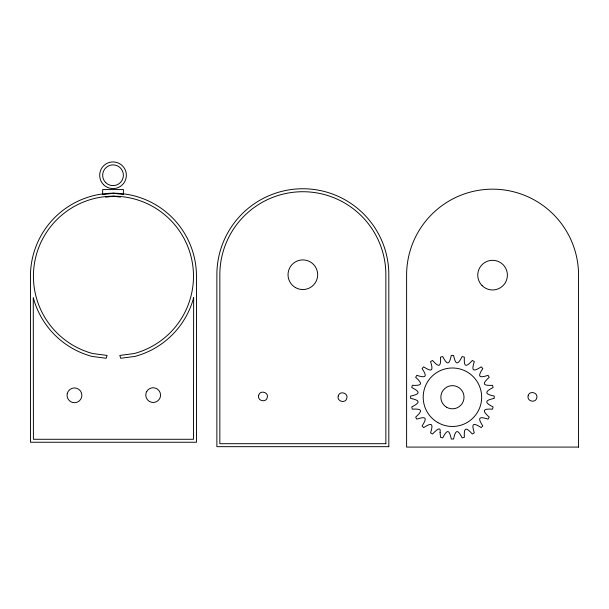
<?xml version="1.0" encoding="UTF-8"?>
<svg xmlns="http://www.w3.org/2000/svg" width="609" height="609" viewBox="0 0 609 609"><rect width="100%" height="100%" fill="white"/><g stroke="black" fill="none" stroke-linecap="round" stroke-linejoin="round"><path stroke-width="0.91" d="M105.616 197.217L113.457 196.189L120.437 197.11M193.639 297.717L193.502 439.279L33.411 439.279L33.282 297.717A83.007 83.007 0 0 0 91.974 356.41L106.172 358.275L107.108 355.435L92.743 353.547A80.045 80.045 0 0 1 47.89 230.324A80.045 80.045 0 0 1 179.023 230.324A80.045 80.045 0 0 1 134.17 353.547L119.806 355.435L120.742 358.275L134.939 356.41A83.007 83.007 0 0 0 193.639 297.717M440.071 432.459L440.505 437.308L442.728 437.901C447.158 429.124 449.275 429.406 451.284 439.028L453.583 439.028C455.593 429.406 457.709 429.124 462.14 437.901L464.363 437.308C463.814 427.495 465.786 426.673 472.34 434.004L474.327 432.854C471.259 423.514 472.949 422.212 481.179 427.602L482.808 425.973C477.418 417.751 478.72 416.054 488.06 419.129L489.21 417.135C481.879 410.58 482.693 408.609 492.514 409.157L493.107 406.934C484.33 402.503 484.612 400.387 494.234 398.377L494.234 396.078C484.612 394.069 484.33 391.952 493.107 387.522L492.514 385.299C482.693 385.847 481.879 383.876 489.21 377.329L488.06 375.334C478.72 378.41 477.418 376.712 482.808 368.491L481.179 366.862C472.949 372.244 471.259 370.942 474.327 361.609L472.34 360.459C465.786 367.783 463.814 366.968 464.363 357.156L462.14 356.554C457.709 365.331 455.593 365.057 453.583 355.435L451.284 355.435C449.275 365.057 447.158 365.331 442.728 356.554L440.505 357.156C441.053 366.968 439.081 367.783 432.535 360.459L430.54 361.609C433.608 370.942 431.918 372.244 423.689 366.862L422.067 368.491C427.449 376.712 426.148 378.41 416.807 375.334L415.658 377.329C422.989 383.876 422.174 385.847 412.354 385.299L411.76 387.522C420.537 391.952 420.256 394.069 410.633 396.078L410.633 398.377C420.256 400.387 420.537 402.503 411.76 406.934L412.354 409.157C422.174 408.609 422.989 410.58 415.658 417.135L416.807 419.129C426.148 416.054 427.449 417.751 422.067 425.973L423.689 427.602C431.918 422.212 433.608 423.514 430.54 432.854L432.535 434.004C434.286 432.245 441.479 424.412 440.071 432.459M67.302 393.406L67.051 395.325A7.415 7.415 0 0 0 81.621 397.243L81.872 395.325A7.415 7.415 0 0 0 67.302 393.406M258.673 395.302C256.983 400.76 265.988 403.173 267.26 397.601C268.95 392.143 259.936 389.73 258.673 395.302M338.223 395.995C336.533 401.46 345.539 403.874 346.81 398.301C348.5 392.835 339.487 390.422 338.223 395.995M528.163 395.713C526.481 401.179 535.486 403.592 536.757 398.02C538.44 392.554 529.434 390.141 528.163 395.713M146.746 391.412L146.008 393.201A7.415 7.415 0 0 0 159.581 398.819L160.319 397.038A7.415 7.415 0 0 0 146.746 391.412M113.457 193.22L102.647 194.644L102.647 189.574L123.399 189.574L123.399 194.53L113.457 193.22A83.007 83.007 0 0 0 30.45 276.227L30.45 442.248L196.463 442.248L196.463 276.227A83.007 83.007 0 0 0 113.457 193.22M385.855 443.702L219.841 443.702L219.841 274.728A83.007 83.007 0 0 1 302.848 191.721A83.007 83.007 0 0 1 385.855 274.728L385.855 443.702M388.816 446.671L216.873 446.671L216.873 274.728A85.968 85.968 0 0 1 302.848 188.752A85.968 85.968 0 0 1 388.816 274.728L388.816 446.671M578.55 447.082L406.606 447.082L406.606 275.139A85.968 85.968 0 0 1 492.582 189.171A85.968 85.968 0 0 1 578.55 275.139L578.55 447.082M437.818 422.555A29.24 29.24 0 0 0 481.673 397.228A29.24 29.24 0 0 0 437.818 371.909A29.24 29.24 0 0 0 437.818 422.555M446.641 407.261A11.586 11.586 0 0 0 464.02 397.228A11.586 11.586 0 0 0 446.641 387.202A11.586 11.586 0 0 0 446.641 407.261M482.1 285.621A14.822 14.822 0 0 0 506.894 278.975A14.822 14.822 0 0 0 488.745 260.819A14.822 14.822 0 0 0 482.1 285.621M295.434 287.562A14.822 14.822 0 0 0 317.67 274.728A14.822 14.822 0 0 0 295.434 261.893A14.822 14.822 0 0 0 295.434 287.562M103.591 184.694A13.337 13.337 0 0 0 125.911 178.711A13.337 13.337 0 0 0 109.574 162.375A13.337 13.337 0 0 0 103.591 184.694M105.692 182.593A10.376 10.376 0 0 0 123.048 177.942A10.376 10.376 0 0 0 110.343 165.237A10.376 10.376 0 0 0 105.692 182.593"/></g></svg>
